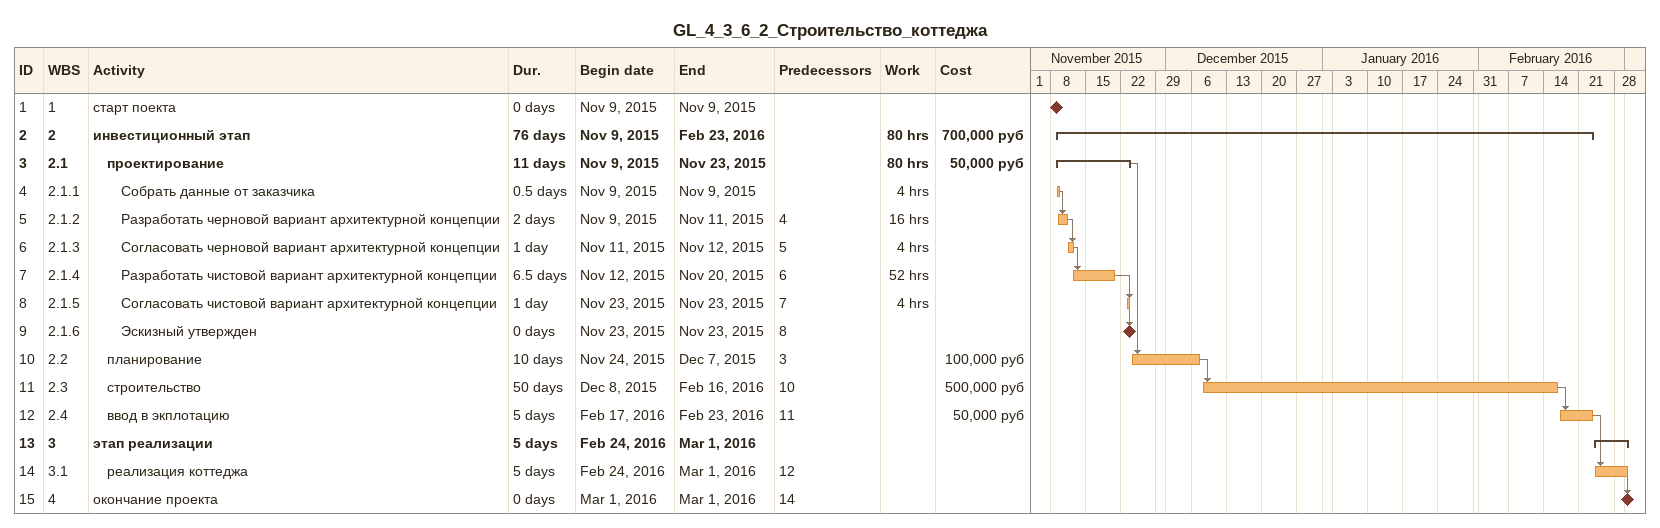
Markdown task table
GL_4_3_6_2_Строительство_коттеджа

| ID | WBS | Task | Duration | Start | Finish | Predecessors | Work (h) | Cost (руб) |
|---|---|---|---|---|---|---|---|---|
| 1 | 1 | старт поекта | 0d | 2015-11-09 | 2015-11-09 |  |  |  |
| 2 | 2 | **инвестиционный этап** | 76d | 2015-11-09 | 2016-02-23 |  | 80 | 700000 |
| 3 | 2.1 | **проектирование** | 11d | 2015-11-09 | 2015-11-23 |  | 80 | 50000 |
| 4 | 2.1.1 | Собрать данные от заказчика | 0.5d | 2015-11-09 | 2015-11-09 |  | 4 |  |
| 5 | 2.1.2 | Разработать черновой вариант архитектурной концепции | 2d | 2015-11-09 | 2015-11-11 | 4 | 16 |  |
| 6 | 2.1.3 | Согласовать черновой вариант архитектурной концепции | 1d | 2015-11-11 | 2015-11-12 | 5 | 4 |  |
| 7 | 2.1.4 | Разработать чистовой вариант архитектурной концепции | 6.5d | 2015-11-12 | 2015-11-20 | 6 | 52 |  |
| 8 | 2.1.5 | Согласовать чистовой вариант архитектурной концепции | 1d | 2015-11-23 | 2015-11-23 | 7 | 4 |  |
| 9 | 2.1.6 | Эскизный утвержден | 0d | 2015-11-23 | 2015-11-23 | 8 |  |  |
| 10 | 2.2 | планирование | 10d | 2015-11-24 | 2015-12-07 | 3 |  | 100000 |
| 11 | 2.3 | строительство | 50d | 2015-12-08 | 2016-02-16 | 10 |  | 500000 |
| 12 | 2.4 | ввод в экплотацию | 5d | 2016-02-17 | 2016-02-23 | 11 |  | 50000 |
| 13 | 3 | **этап реализации** | 5d | 2016-02-24 | 2016-03-01 |  |  |  |
| 14 | 3.1 | реализация коттеджа | 5d | 2016-02-24 | 2016-03-01 | 12 |  |  |
| 15 | 4 | окончание проекта | 0d | 2016-03-01 | 2016-03-01 | 14 |  |  |
